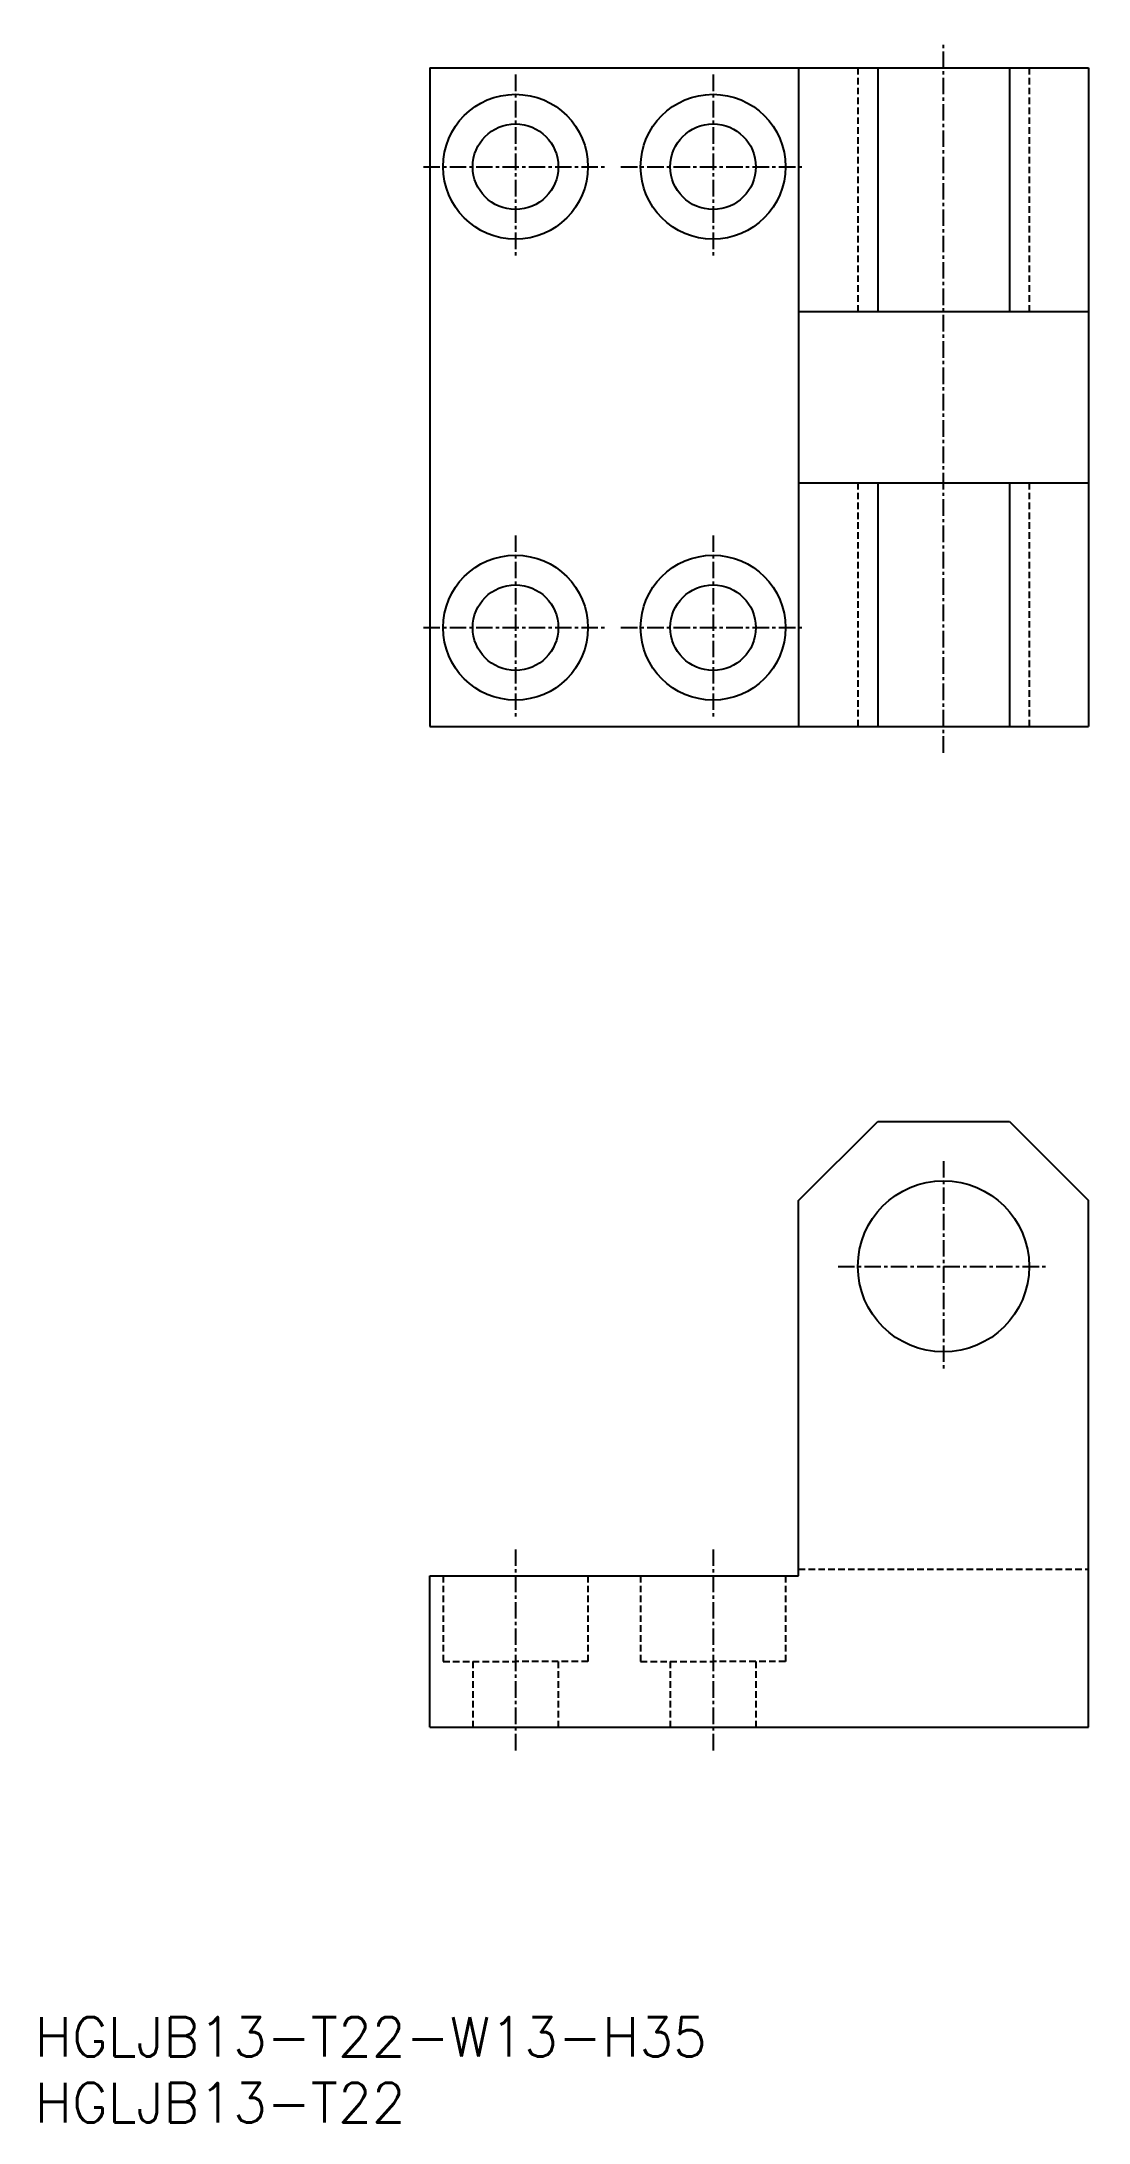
# Model space of a CAD drawing. Extents: x 1 to 80, y 0 to 158.
import ezdxf

# ---------------------------------------------------------------- set-up
doc = ezdxf.new("R2010")
doc.units = 0
doc.linetypes.add('CENTER', pattern=[2, 1.25, -0.25, 0.25, -0.25])
doc.linetypes.add('DASHED', pattern=[0.75, 0.5, -0.25])
doc.layers.get('0').update_dxf_attribs({"linetype": 'CONTINUOUS'})
doc.layers.add('CENTER', color=1, linetype='CENTER')
doc.styles.get("Standard").update_dxf_attribs({"font": 'txt.shx'})

# ---------------------------------------------------------------- blocks, each defined once
blk = doc.blocks.new('*U16')
at = {"color": 7, "linetype": 'CONTINUOUS'}
blk.add_text('HGLJB13-T22', height=3, dxfattribs=at).set_placement((0, 0))
blk = doc.blocks.new('*U17')
at = {"color": 7, "linetype": 'CONTINUOUS'}
blk.add_text('HGLJB13-T22-W13-H35', height=3, dxfattribs=at).set_placement((0, 5))

msp = doc.modelspace()

# ---------------------------------------------------------------- linework, layer by layer
at = {"color": 7, "linetype": 'CONTINUOUS'}
for p, q in [((30, 156), (80, 156)), ((30, 156), (30, 106)), ((58, 156), (58, 106)), ((64, 156), (64, 137.5)), ((74, 156), (74, 137.5)), ((80, 156), (80, 106)), ((58, 137.5), (80, 137.5)), ((58, 124.5), (80, 124.5)), ((64, 124.5), (64, 106)), ((74, 124.5), (74, 106)), ((30, 106), (80, 106)), ((58, 70), (64, 76)), ((64, 76), (74, 76)), ((74, 76), (80, 70)), ((58, 41.5), (58, 70)), ((80, 30), (80, 70)), ((30, 41.5), (58, 41.5)), ((30, 30), (30, 41.5)), ((30, 30), (80, 30))]:
    msp.add_line(p, q, dxfattribs=at)
at = {"color": 3, "linetype": 'DASHED'}
for p, q in [((62.5, 156), (62.5, 137.5)), ((75.5, 156), (75.5, 137.5)), ((62.5, 124.5), (62.5, 106)), ((75.5, 124.5), (75.5, 106)), ((31, 41.5), (31, 35)), ((42, 41.5), (42, 35)), ((46, 41.5), (46, 35)), ((57, 41.5), (57, 35)), ((58, 42), (80, 42)), ((31, 35), (36.5, 35)), ((33.25, 35), (33.25, 30)), ((42, 35), (36.5, 35)), ((39.75, 35), (39.75, 30)), ((46, 35), (51.5, 35)), ((48.25, 35), (48.25, 30)), ((57, 35), (51.5, 35)), ((54.75, 35), (54.75, 30))]:
    msp.add_line(p, q, dxfattribs=at)
at = {"color": 7, "linetype": 'CONTINUOUS'}
for centre, radius in [((36.5, 148.5), 5.5), ((51.5, 148.5), 5.5), ((36.5, 148.5), 3.25), ((51.5, 148.5), 3.25), ((36.5, 113.5), 5.5), ((51.5, 113.5), 5.5), ((36.5, 113.5), 3.25), ((51.5, 113.5), 3.25), ((69, 65), 6.5)]:
    msp.add_circle(centre, radius, dxfattribs=at)
at = {"layer": 'CENTER', "color": 1, "linetype": 'CENTER'}
for p, q in [((69, 104), (69, 158)), ((36.5, 155.5), (36.5, 141.5)), ((51.5, 155.5), (51.5, 141.5)), ((29.5, 148.5), (43.5, 148.5)), ((44.5, 148.5), (58.5, 148.5)), ((36.5, 120.5), (36.5, 106.5)), ((51.5, 120.5), (51.5, 106.5)), ((29.5, 113.5), (43.5, 113.5)), ((44.5, 113.5), (58.5, 113.5)), ((69, 73), (69, 57)), ((61, 65), (77, 65)), ((36.5, 43.5), (36.5, 28)), ((51.5, 43.5), (51.5, 28))]:
    msp.add_line(p, q, dxfattribs=at)

# ---------------------------------------------------------------- block references
at = {"color": 7, "linetype": 'CONTINUOUS'}
for name in ['*U17', '*U16']:
    msp.add_blockref(name, (0, 0), dxfattribs=at)

doc.saveas('drawing.dxf')
